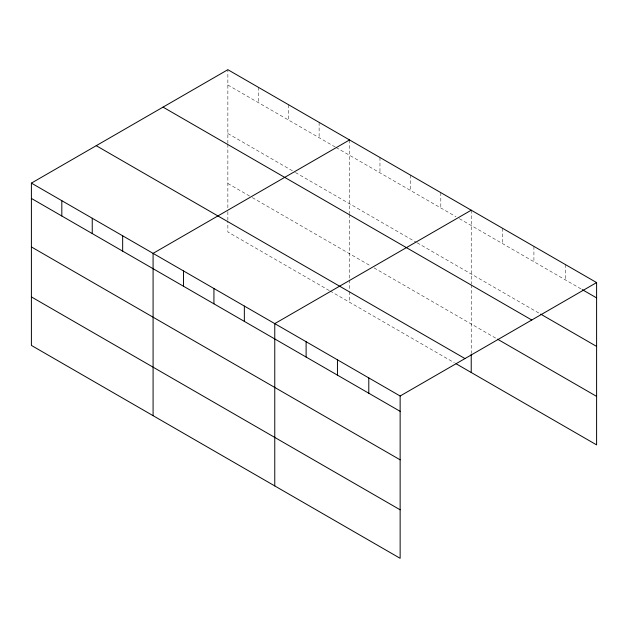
<?xml version="1.0" encoding="UTF-8"?>
<svg xmlns="http://www.w3.org/2000/svg" width="628" height="628" viewBox="0 0 628 628"><rect width="100%" height="100%" fill="white"/><g stroke="black" fill="none" stroke-linecap="round" stroke-linejoin="round"><path stroke-width="0.47" stroke-dasharray="3.14 2.35" d="M227.862 143.317L227.862 69.692M227.862 85.016L335.179 146.976M336.027 147.462L456.022 216.739M459.398 218.693L581.355 289.1M227.862 133.521L294.618 172.056M295.466 172.543L416.301 242.314M417.149 242.801L539.845 313.639M227.862 183.494L251.522 197.153M252.37 197.639L370.669 265.942M374.053 267.889L496.638 338.673M329.268 290.536L227.862 231.991L227.862 221.323M330.108 291.023L454.327 362.741M565.255 264.482L565.255 279.805M533.918 246.388L533.918 261.711M502.573 228.294L502.573 243.617M471.228 210.199L471.228 283.825M471.228 284.806L471.228 353.101M440.809 192.631L440.809 207.954M410.39 175.071L410.39 190.394M379.964 157.51L379.964 172.833M349.545 139.942L349.545 213.567M349.545 214.548L349.545 278.965M349.545 279.939L349.545 290.607M349.545 291.58L349.545 302.249M319.126 122.382L319.126 137.705M288.699 104.813L288.699 120.136M258.281 87.253L258.281 102.576M227.862 144.299L227.862 207.742M227.862 211.62L227.862 220.357"/><path stroke-width="0.94" d="M31.4 183.117L400.138 396.009L400.138 558.308L31.4 345.424L31.4 183.117L227.862 69.692L596.6 282.576L596.6 444.883L456.022 363.722M349.545 139.942L153.083 253.367L153.083 415.673M471.228 210.199L274.766 323.624L274.766 485.931M400.138 396.009L596.6 282.576M582.203 289.587L596.6 297.9M540.692 314.126L596.6 346.405M163.029 107.121L531.767 320.013M497.486 339.159L596.6 396.378M96.233 145.688L464.971 358.572M31.4 198.44L400.138 411.332M31.4 246.945L400.138 459.829M31.4 296.918L400.138 509.803M471.228 354.066L471.228 372.498M368.793 377.907L368.793 393.23M337.456 359.813L337.456 375.136M306.111 341.718L306.111 357.042M244.347 306.056L244.347 321.379M213.928 288.495L213.928 303.819M183.502 270.935L183.502 286.258M122.664 235.806L122.664 251.129M92.245 218.246L92.245 233.569M61.819 200.677L61.819 216.001"/></g></svg>
